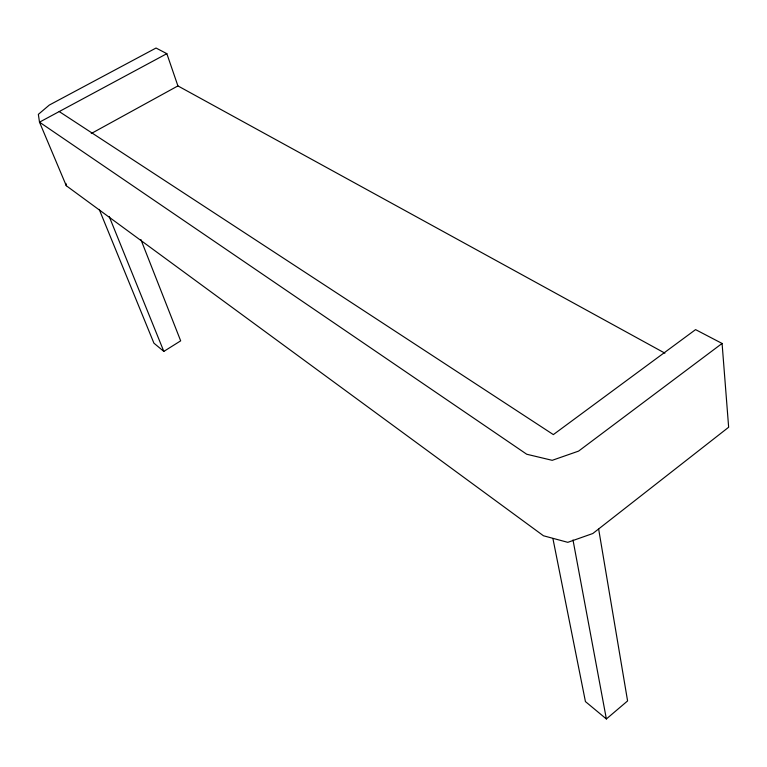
<?xml version="1.0" encoding="UTF-8"?>
<svg xmlns="http://www.w3.org/2000/svg" width="767" height="767" viewBox="0 0 767 767"><rect width="100%" height="100%" fill="white"/><g stroke="black" fill="none" stroke-linecap="round" stroke-linejoin="round"><path stroke-width="1.15" d="M552.93 538.597L585.432 701.584L606.371 718.967L627.588 700.933L598.663 529.153M59.222 111.56L553.352 434.601L695.573 329.618L722.083 343.453L578.586 451.111L552.202 460.325L526.737 454.246L39.501 122.164L38.35 114.36L49.299 105.069L156.037 48.033L166.842 53.671L177.915 85.914L664.903 353.165M99.221 209.391L153.918 343.165L163.831 351.401L180.676 340.845L140.879 239.525M91.235 133.535L177.915 85.914M166.842 53.671L39.501 122.164L66.288 185.729L543.467 535.769L567.791 542.336L592.814 533.516L728.65 427.248L722.083 343.453M109.211 216.534L163.831 351.401M572.997 539.968L606.371 718.967M65.895 183.399L66.288 185.729"/></g></svg>
